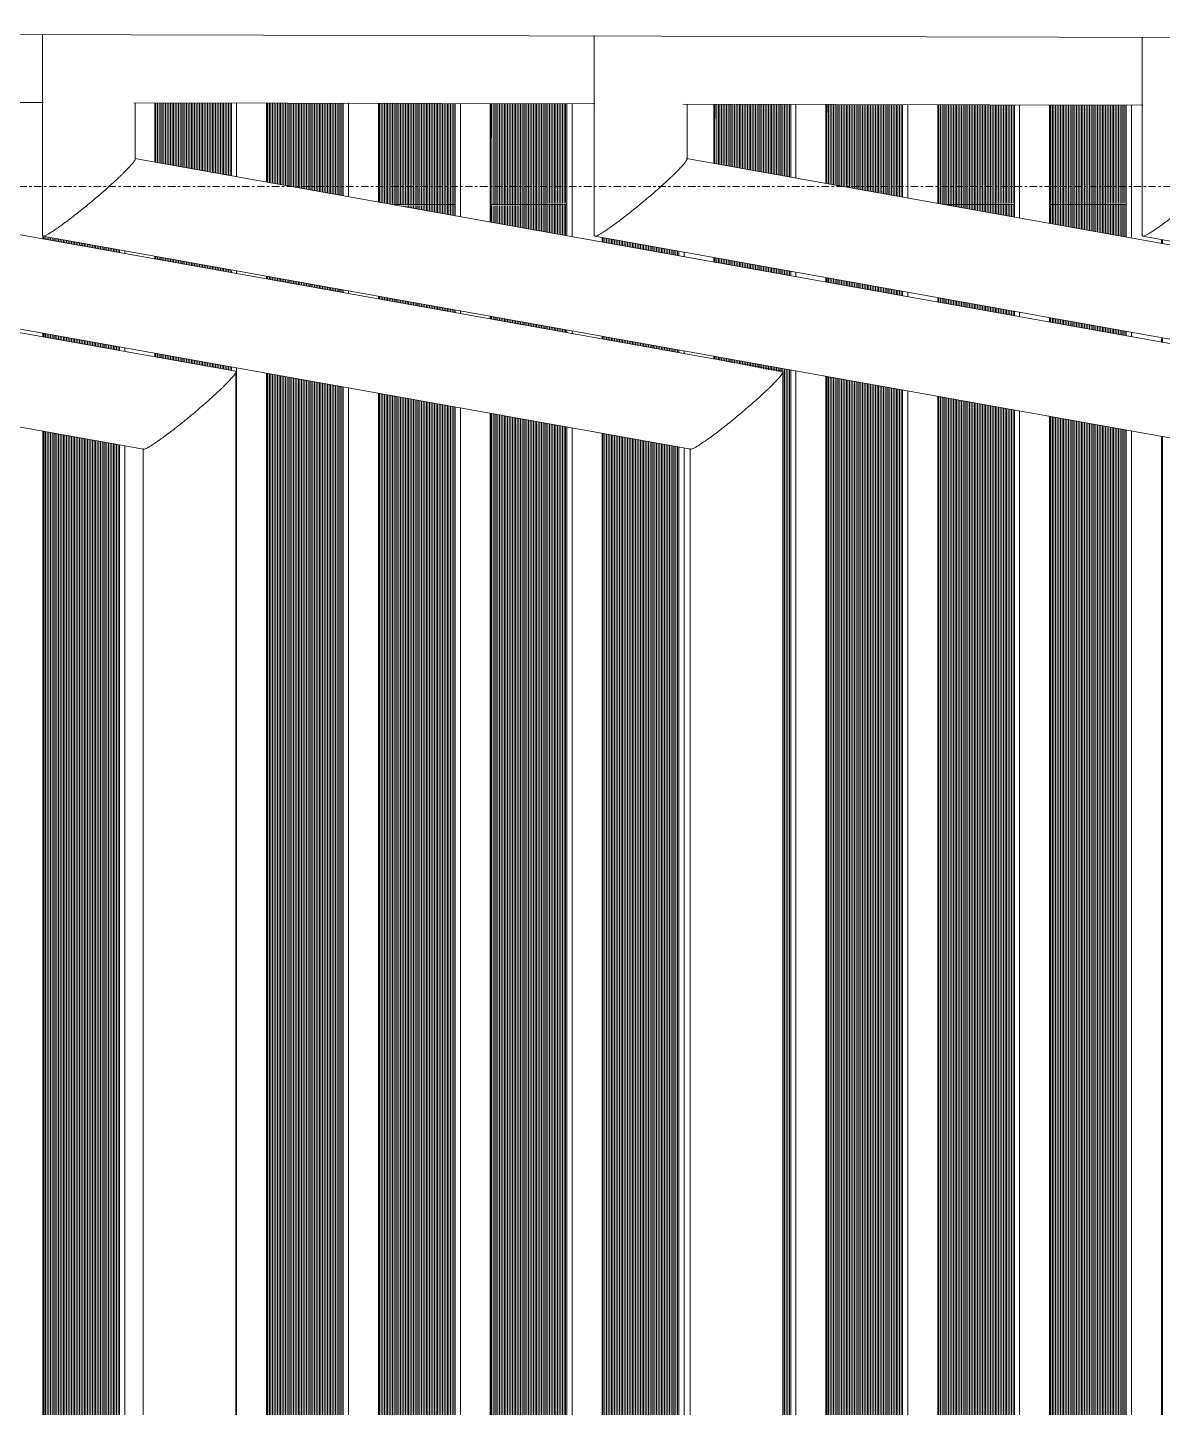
# Model space of a CAD drawing. Header units: millimetres. Extents: x 4237772 to 4686020, y -673 to 29459.
# Drawn here: x 4302617 to 4304450, y 13228 to 15456 of the extents above; entities that cross this region are included whole.
import ezdxf

# ---------------------------------------------------------------- set-up
doc = ezdxf.new("R2010")
doc.units = ezdxf.units.MM
doc.linetypes.add('AEC_Center', pattern=[24, 12, -4, 4, -4])
for name, color, linetype, lineweight in [('A-FLOR-LEVL', 51, 'Continuous', 5), ('A-GENM', 13, 'Continuous', 5), ('A-GLAZ-CURT', 52, 'Continuous', 5), ('A-GLAZ-CWMG', 51, 'Continuous', 5), ('A-ROOF', 132, 'Continuous', 5), ('P-SANR-FIXT', 6, 'Continuous', 5)]:
    doc.layers.add(name, color=color, linetype=linetype, lineweight=lineweight)

# ---------------------------------------------------------------- blocks, each defined once
blk = doc.blocks.new('Downpipe - L Spreader - Default-V18-SECTION - GRIDS C4-C5')
at = {"layer": 'P-SANR-FIXT'}
for p, q in [((4304417.6, 15441.2), (4304417.6, 15120.4)), ((4304567.6, 15244.4), (4304567.6, 15330.6)), ((4304817.9, 15200.4), (4304566.9, 15245.3)), ((4304418.4, 15119.5), (4305029.8, 15010.1)), ((4305129.3, 14992.3), (4305323, 14957.7))]:
    blk.add_line(p, q, dxfattribs=at)
for points, knots in [([(4304567.6, 15244.4), (4304567.6, 15244.1), (4304567.2, 15242.5), (4304564.5, 15238.6), (4304559.2, 15232.5), (4304554, 15227), (4304548.9, 15221.9), (4304544.2, 15217.4), (4304539.4, 15212.7), (4304532.7, 15206.6), (4304524.1, 15198.8), (4304515, 15190.6), (4304508.6, 15185.2), (4304505.3, 15182.4)], [0.554049, 0.554049, 0.554049, 0.554049, 0.5833333, 0.6666667, 0.7083333, 0.75, 0.7916667, 0.8125, 0.8333333, 0.875, 0.9166667, 0.9583333, 1, 1, 1, 1]), ([(4304505.3, 15182.4), (4304502, 15179.7), (4304495.5, 15174.2), (4304485.7, 15166.1), (4304476, 15158.3), (4304468.1, 15152.1), (4304462.1, 15147.4), (4304456.2, 15143), (4304449.2, 15137.8), (4304441.6, 15132.4), (4304434.8, 15127.8), (4304429, 15124.1), (4304422.7, 15120.6), (4304417.9, 15118.8), (4304417.3, 15120.2), (4304417.9, 15121.6)], [0, 0, 0, 0, 0.0416667, 0.0833333, 0.125, 0.1666667, 0.1875, 0.2083333, 0.25, 0.2916667, 0.3333333, 0.375, 0.4166667, 0.5, 0.5833333, 0.5833333, 0.5833333, 0.5833333])]:
    blk.add_open_spline(points, degree=3, knots=knots, dxfattribs=at)
blk = doc.blocks.new('Downpipe - L Spreader - Default-V19-SECTION - GRIDS C4-C5')
at = {"layer": 'P-SANR-FIXT'}
for p, q in [((4303532.4, 15443.5), (4303532.4, 15120.4)), ((4303682.4, 15244.4), (4303682.4, 15332.8)), ((4305029.8, 15004.2), (4303681.7, 15245.3)), ((4303533.2, 15119.5), (4305029.8, 14851.8)), ((4305323, 14951.7), (4305129.3, 14986.3)), ((4305129.3, 14834), (4305323, 14799.3))]:
    blk.add_line(p, q, dxfattribs=at)
for points, knots in [([(4303682.4, 15244.4), (4303682.4, 15244.1), (4303682, 15242.5), (4303679.3, 15238.6), (4303674, 15232.5), (4303668.8, 15227), (4303663.7, 15221.9), (4303659.1, 15217.4), (4303654.2, 15212.7), (4303647.5, 15206.6), (4303638.9, 15198.8), (4303629.8, 15190.6), (4303623.4, 15185.2), (4303620.1, 15182.4)], [0.554049, 0.554049, 0.554049, 0.554049, 0.5833333, 0.6666667, 0.7083333, 0.75, 0.7916667, 0.8125, 0.8333333, 0.875, 0.9166667, 0.9583333, 1, 1, 1, 1]), ([(4303620.1, 15182.4), (4303616.8, 15179.7), (4303610.3, 15174.2), (4303600.6, 15166.1), (4303590.8, 15158.3), (4303582.9, 15152.1), (4303576.9, 15147.4), (4303571, 15143), (4303564, 15137.8), (4303556.4, 15132.4), (4303549.6, 15127.8), (4303543.8, 15124.1), (4303537.6, 15120.6), (4303532.7, 15118.8), (4303532.2, 15120.2), (4303532.8, 15121.6)], [0, 0, 0, 0, 0.0416667, 0.0833333, 0.125, 0.1666667, 0.1875, 0.2083333, 0.25, 0.2916667, 0.3333333, 0.375, 0.4166667, 0.5, 0.5833333, 0.5833333, 0.5833333, 0.5833333])]:
    blk.add_open_spline(points, degree=3, knots=knots, dxfattribs=at)
blk = doc.blocks.new('Downpipe - L Spreader - Default-V20-SECTION - GRIDS C4-C5')
at = {"layer": 'P-SANR-FIXT'}
for p, q in [((4302641.1, 15445.3), (4302641.1, 15120.4)), ((4302791.1, 15244.4), (4302791.1, 15335)), ((4304712.3, 14901.5), (4302790.3, 15245.3)), ((4302641.8, 15119.5), (4304563.8, 14775.7))]:
    blk.add_line(p, q, dxfattribs=at)
for points, knots in [([(4302791.1, 15244.4), (4302791.1, 15244.1), (4302790.7, 15242.5), (4302788, 15238.6), (4302782.6, 15232.5), (4302777.5, 15227), (4302772.3, 15221.9), (4302767.7, 15217.4), (4302762.8, 15212.7), (4302756.2, 15206.6), (4302747.5, 15198.8), (4302738.4, 15190.6), (4302732, 15185.2), (4302728.7, 15182.4)], [0.554049, 0.554049, 0.554049, 0.554049, 0.5833333, 0.6666667, 0.7083333, 0.75, 0.7916667, 0.8125, 0.8333333, 0.875, 0.9166667, 0.9583333, 1, 1, 1, 1]), ([(4302728.7, 15182.4), (4302725.5, 15179.7), (4302718.9, 15174.2), (4302709.2, 15166.1), (4302699.4, 15158.3), (4302691.6, 15152.1), (4302685.5, 15147.4), (4302679.6, 15143), (4302672.6, 15137.8), (4302665, 15132.4), (4302658.2, 15127.8), (4302652.5, 15124.1), (4302646.2, 15120.6), (4302641.3, 15118.8), (4302640.8, 15120.2), (4302641.4, 15121.6)], [0, 0, 0, 0, 0.0416667, 0.0833333, 0.125, 0.1666667, 0.1875, 0.2083333, 0.25, 0.2916667, 0.3333333, 0.375, 0.4166667, 0.5, 0.5833333, 0.5833333, 0.5833333, 0.5833333])]:
    blk.add_open_spline(points, degree=3, knots=knots, dxfattribs=at)
blk = doc.blocks.new('Downpipe - L Spreader - Default-V21-SECTION - GRIDS C4-C5')
at = {"layer": 'P-SANR-FIXT'}
for p, q in [((4303836.7, 14901.5), (4301914.7, 15245.3)), ((4301766.2, 15119.5), (4303688.2, 14775.7)), ((4303837.4, 11582.4), (4303837.4, 14900.6)), ((4303687.4, 14776.6), (4303687.4, 11582.4))]:
    blk.add_line(p, q, dxfattribs=at)
for points, knots in [([(4303836.3, 14901.5), (4303837.4, 14901.5), (4303838, 14900.1), (4303834.3, 14894.8), (4303829, 14888.6), (4303823.8, 14883.2), (4303818.7, 14878), (4303814.1, 14873.5), (4303809.2, 14868.9), (4303802.5, 14862.7), (4303793.9, 14854.9), (4303784.7, 14846.9), (4303778.3, 14841.4), (4303775.1, 14838.6)], [0.5, 0.5, 0.5, 0.5, 0.5833333, 0.6666667, 0.7083333, 0.75, 0.7916667, 0.8125, 0.8333333, 0.875, 0.9166667, 0.9583333, 1, 1, 1, 1]), ([(4303775.1, 14838.6), (4303771.9, 14835.8), (4303765.3, 14830.2), (4303755.5, 14822.3), (4303745.8, 14814.4), (4303737.9, 14808.2), (4303731.9, 14803.6), (4303726, 14799.1), (4303719, 14794), (4303711.3, 14788.5), (4303704.6, 14783.9), (4303698.8, 14780.3), (4303692.5, 14776.7), (4303689.4, 14775.6), (4303688.3, 14775.7), (4303688.2, 14775.7)], [0, 0, 0, 0, 0.0416667, 0.0833333, 0.125, 0.1666667, 0.1875, 0.2083333, 0.25, 0.2916667, 0.3333333, 0.375, 0.4166667, 0.5, 0.509474, 0.509474, 0.509474, 0.509474])]:
    blk.add_open_spline(points, degree=3, knots=knots, dxfattribs=at)
blk = doc.blocks.new('Downpipe - L Spreader - Default-V22-SECTION - GRIDS C4-C5')
at = {"layer": 'P-SANR-FIXT'}
for p, q in [((4302952.9, 14901.5), (4301030.9, 15245.3)), ((4300882.4, 15119.5), (4302804.4, 14775.7)), ((4302953.6, 11582.4), (4302953.6, 14900.6)), ((4302803.6, 14776.6), (4302803.6, 11582.4))]:
    blk.add_line(p, q, dxfattribs=at)
for points, knots in [([(4302952.6, 14901.5), (4302953.7, 14901.5), (4302954.2, 14900.1), (4302950.5, 14894.8), (4302945.2, 14888.6), (4302940, 14883.2), (4302934.9, 14878), (4302930.3, 14873.5), (4302925.4, 14868.9), (4302918.7, 14862.7), (4302910.1, 14854.9), (4302900.9, 14846.9), (4302894.5, 14841.4), (4302891.3, 14838.6)], [0.5, 0.5, 0.5, 0.5, 0.5833333, 0.6666667, 0.7083333, 0.75, 0.7916667, 0.8125, 0.8333333, 0.875, 0.9166667, 0.9583333, 1, 1, 1, 1]), ([(4302891.3, 14838.6), (4302888.1, 14835.8), (4302881.6, 14830.2), (4302871.7, 14822.3), (4302862, 14814.4), (4302854.1, 14808.2), (4302848.1, 14803.6), (4302842.2, 14799.1), (4302835.2, 14794), (4302827.6, 14788.5), (4302820.8, 14783.9), (4302815, 14780.3), (4302808.8, 14776.7), (4302805.6, 14775.6), (4302804.5, 14775.7), (4302804.4, 14775.7)], [0, 0, 0, 0, 0.0416667, 0.0833333, 0.125, 0.1666667, 0.1875, 0.2083333, 0.25, 0.2916667, 0.3333333, 0.375, 0.4166667, 0.5, 0.509474, 0.509474, 0.509474, 0.509474])]:
    blk.add_open_spline(points, degree=3, knots=knots, dxfattribs=at)
blk = doc.blocks.new('MulticellPanel_Polycarbonate_Danpal_1040w - Premium Purple-V31-SECTION - GRIDS C4-C5')
at = {"layer": 'A-GENM'}
h = blk.add_hatch(dxfattribs=at)
h.set_pattern_fill('FP_21', color=256, style=0, pattern_type=2)
h.set_pattern_definition([(90, (4304358.39, 13427.169), (-2.606, 2e-16), [])])
h.paths.add_polyline_path([(4304269.6, 11730.5), (4304391.8, 11730.5), (4304391.8, 14806.5), (4304269.6, 14828.3), (4304269.6, 11893.7)])
h.paths.add_polyline_path([(4304391.8, 14958.8), (4304390.5, 14966.2), (4304269.6, 14987.8), (4304269.6, 14980.7), (4304390.3, 14959.1)])
h.paths.add_polyline_path([(4304391.8, 15118.3), (4304391.8, 15170.5), (4304269.6, 15170.5), (4304269.6, 15140.1), (4304389.9, 15118.6)])
for p, q in [((4304269.5, 15170.5), (4304269.6, 15170.5)), ((4304269.6, 15170.5), (4304391.8, 15170.5))]:
    blk.add_line(p, q, dxfattribs=at)
blk = doc.blocks.new('MulticellPanel_Polycarbonate_Danpal_1040w - Premium Dark Opal-V32-SECTION - GRIDS C4-C5')
at = {"layer": 'A-GENM'}
h = blk.add_hatch(dxfattribs=at)
h.set_pattern_fill('FP_22', color=256, style=0, pattern_type=2)
h.set_pattern_definition([(90, (4304177.707, 13427.169), (-2.606, 2e-16), [])])
h.paths.add_polyline_path([(4304132.8, 11730.5), (4304211.1, 11730.5), (4304211.1, 14838.8), (4304088.9, 14860.7), (4304088.9, 11730.5)])
h.paths.add_polyline_path([(4304211.1, 14991.1), (4304211.1, 14998.3), (4304088.9, 15020.1), (4304088.9, 15013), (4304132.8, 15005.1)])
h.paths.add_polyline_path([(4304211.1, 15150.6), (4304211.1, 15170.5), (4304101.9, 15170.1), (4304209, 15151)])
blk.add_line((4304101.9, 15170.5), (4304211.1, 15170.5), dxfattribs=at)
blk = doc.blocks.new('MulticellPanel_Polycarbonate_Danpal_1040w - Premium Dark Opal-V33-SECTION - GRIDS C4-C5')
at = {"layer": 'A-GENM'}
h = blk.add_hatch(dxfattribs=at)
h.set_pattern_fill('FP_23', color=256, style=0, pattern_type=2)
h.set_pattern_definition([(90, (4303997.023, 13427.169), (-2.606, 2e-16), [])])
h.paths.add_polyline_path([(4303908.2, 11730.5), (4304030.5, 11730.5), (4304030.5, 14871.1), (4303908.2, 14893), (4303908.2, 11784.4)])
h.paths.add_polyline_path([(4304030.5, 15023.4), (4304030.5, 15030.6), (4303908.2, 15052.5), (4303908.2, 15045.3), (4304009.1, 15027.3)])
blk = doc.blocks.new('MulticellPanel_Polycarbonate_Danpal_1040w - Premium Dark Opal-V34-SECTION - GRIDS C4-C5')
at = {"layer": 'A-GENM'}
h = blk.add_hatch(dxfattribs=at)
h.set_pattern_fill('FP_24', color=256, style=0, pattern_type=2)
h.set_pattern_definition([(90, (4303816.339, 13427.169), (-2.606, 2e-16), [])])
h.paths.add_polyline_path([(4303837.1, 11730.5), (4303849.8, 11730.5), (4303849.8, 14903.4), (4303727.5, 14925.3), (4303727.5, 14921), (4303837.1, 14899.4), (4303837.1, 11893.7)])
h.paths.add_polyline_path([(4303849.8, 15055.8), (4303849.8, 15062.9), (4303727.5, 15084.8), (4303727.5, 15077.6), (4303761.6, 15071.5)])
blk = doc.blocks.new('MulticellPanel_Polycarbonate_Danpal_1040w - Premium Dark Opal-V35-SECTION - GRIDS C4-C5')
at = {"layer": 'A-GENM'}
h = blk.add_hatch(dxfattribs=at)
h.set_pattern_fill('FP_25', color=256, style=0, pattern_type=2)
h.set_pattern_definition([(90, (4303635.656, 13427.169), (-2.606, 2e-16), [])])
h.paths.add_polyline_path([(4303669.1, 11730.5), (4303669.1, 14779.1), (4303546.9, 14801), (4303546.9, 11730.5), (4303637.8, 11730.5)])
h.paths.add_polyline_path([(4303669.1, 14931.4), (4303669.1, 14935.8), (4303546.9, 14957.6), (4303546.9, 14953.3), (4303637.8, 14937)])
h.paths.add_polyline_path([(4303669.1, 15088.1), (4303669.1, 15095.2), (4303546.9, 15117.1), (4303546.9, 15110), (4303637.8, 15093.7)])
blk = doc.blocks.new('MulticellPanel_Polycarbonate_Danpal_1040w - Opal-V36-SECTION - GRIDS C4-C5')
at = {"layer": 'A-GENM'}
h = blk.add_hatch(dxfattribs=at)
h.set_pattern_fill('FP_26', color=256, style=0, pattern_type=2)
h.set_pattern_definition([(90, (4303454.972, 13427.169), (-2.606, 2e-16), [])])
h.paths.add_polyline_path([(4303390.4, 11730.5), (4303488.4, 11730.5), (4303488.4, 14811.4), (4303366.2, 14833.3), (4303366.2, 11730.5)])
h.paths.add_polyline_path([(4303488.4, 14963.8), (4303488.4, 14968.1), (4303366.2, 14990), (4303366.2, 14985.6), (4303390.4, 14981.3)])
h.paths.add_polyline_path([(4303488.4, 15120.4), (4303488.4, 15170.5), (4303366.2, 15168.8), (4303366.2, 15142.3), (4303481.6, 15121.6)])
for p, q in [((4303366, 15170.5), (4303366.2, 15170.5)), ((4303366.2, 15170.5), (4303488.4, 15170.5))]:
    blk.add_line(p, q, dxfattribs=at)
blk = doc.blocks.new('MulticellPanel_Polycarbonate_Danpal_1040w - Opal-V37-SECTION - GRIDS C4-C5')
at = {"layer": 'A-GENM'}
h = blk.add_hatch(dxfattribs=at)
h.set_pattern_fill('FP_27', color=256, style=0, pattern_type=2)
h.set_pattern_definition([(90, (4303274.288, 13427.169), (-2.606, 2e-16), [])])
h.paths.add_polyline_path([(4303266.6, 11730.5), (4303307.7, 11730.5), (4303307.7, 14843.8), (4303185.5, 14865.6), (4303185.5, 11730.5)])
h.paths.add_polyline_path([(4303307.7, 14996.1), (4303307.7, 15000.4), (4303185.5, 15022.3), (4303185.5, 15018), (4303266.6, 15003.4)])
h.paths.add_polyline_path([(4303307.7, 15152.7), (4303305.5, 15170.5), (4303219.1, 15168.6), (4303306.8, 15152.9)])
blk.add_line((4303208.3, 15170.5), (4303307.7, 15170.5), dxfattribs=at)
blk = doc.blocks.new('MulticellPanel_Polycarbonate_Danpal_1040w - Opal-V38-SECTION - GRIDS C4-C5')
at = {"layer": 'A-GENM'}
h = blk.add_hatch(dxfattribs=at)
h.set_pattern_fill('FP_28', color=256, style=0, pattern_type=2)
h.set_pattern_definition([(90, (4303093.605, 13427.169), (-2.606, 2e-16), [])])
h.paths.add_polyline_path([(4303019.2, 11730.5), (4303127, 11730.5), (4303127, 14876.1), (4303004.8, 14898), (4303004.8, 11730.5)])
h.paths.add_polyline_path([(4303127, 15028.4), (4303127, 15032.7), (4303004.8, 15054.6), (4303004.8, 15050.3), (4303019.2, 15047.7)])
blk = doc.blocks.new('MulticellPanel_Polycarbonate_Danpal_1040w - Premium Purple-V39-SECTION - GRIDS C4-C5')
at = {"layer": 'A-GENM'}
h = blk.add_hatch(dxfattribs=at)
h.set_pattern_fill('FP_29', color=256, style=0, pattern_type=2)
h.set_pattern_definition([(90, (4302912.921, 13427.169), (-2.606, 2e-16), [])])
h.paths.add_polyline_path([(4302946.4, 14902.6), (4302946.4, 14908.4), (4302824.1, 14930.3), (4302824.1, 14924.5), (4302939.9, 14903.8)])
h.paths.add_polyline_path([(4302946.4, 15060.7), (4302946.4, 15065.1), (4302824.1, 15086.9), (4302824.1, 15082.6), (4302931.4, 15063.4)])
blk = doc.blocks.new('MulticellPanel_Polycarbonate_Danpal_1040w - Premium Purple-V40-SECTION - GRIDS C4-C5')
at = {"layer": 'A-GENM'}
h = blk.add_hatch(dxfattribs=at)
h.set_pattern_fill('FP_30', color=256, style=0, pattern_type=2)
h.set_pattern_definition([(90, (4302732.237, 13427.169), (-2.606, 2e-16), [])])
h.paths.add_polyline_path([(4302648, 11730.5), (4302765.7, 11730.5), (4302765.7, 14782.6), (4302643.4, 14804.5), (4302643.4, 11730.5)])
h.paths.add_polyline_path([(4302765.7, 14935), (4302765.7, 14940.7), (4302643.4, 14962.6), (4302643.4, 14956.8), (4302659.6, 14953.9)])
h.paths.add_polyline_path([(4302765.7, 15093.1), (4302765.7, 15097.4), (4302643.4, 15118.1), (4302643.4, 15114.9), (4302744.7, 15096.8)])
blk = doc.blocks.new('Rectangular Mullion - Mullion_FramedFacade_Danpal_DPAEC50-V69-SECTION - GRIDS C4-C5')
at = {"layer": 'A-GLAZ-CWMG'}
for p, q in [((4304391.8, 15118.3), (4304391.8, 15170.5)), ((4304400.3, 15170.5), (4304400.3, 15118.1)), ((4304448.5, 15114.2), (4304448.5, 15108.1)), ((4304449.3, 15108), (4304449.3, 15114)), ((4304449.4, 15114), (4304449.4, 15107.9)), ((4304450.1, 15107.8), (4304450.1, 15113.9)), ((4304391.8, 14958.8), (4304391.8, 14965.9)), ((4304400.3, 14964.4), (4304400.3, 14957.3)), ((4304448.5, 14954.1), (4304448.5, 14948.6)), ((4304449.3, 14948.5), (4304449.3, 14954.1)), ((4304449.4, 14954.1), (4304449.4, 14948.5)), ((4304450.1, 14948.4), (4304450.1, 14954.1)), ((4304391.8, 11730.5), (4304391.8, 14806.8)), ((4304400.3, 14805.2), (4304400.3, 11730.5)), ((4304448.5, 14796.5), (4304448.5, 11730.5)), ((4304449.3, 11730.5), (4304449.3, 14796.4)), ((4304449.4, 14796.4), (4304449.4, 11730.5)), ((4304450.1, 11730.5), (4304450.1, 14796.2))]:
    blk.add_line(p, q, dxfattribs=at)
blk = doc.blocks.new('Rectangular Mullion - Mullion_FramedFacade_Danpal_DPAEC50-V70-SECTION - GRIDS C4-C5')
at = {"layer": 'A-GLAZ-CWMG'}
for p, q in [((4304211.1, 15150.6), (4304211.1, 15170.5)), ((4304219.6, 15170.5), (4304219.6, 15149.1)), ((4304267.8, 15170.5), (4304267.8, 15140.4)), ((4304268.7, 15140.3), (4304268.7, 15170.5)), ((4304268.8, 15170.5), (4304268.8, 15140.3)), ((4304269.4, 15140.2), (4304269.4, 15170.5)), ((4304211.1, 14991.1), (4304211.1, 14998.3)), ((4304219.6, 14996.8), (4304219.6, 14989.6)), ((4304267.8, 14988.1), (4304267.8, 14981)), ((4304268.7, 14980.8), (4304268.7, 14988)), ((4304268.8, 14988), (4304268.8, 14980.8)), ((4304269.4, 14980.7), (4304269.4, 14987.8)), ((4304211.1, 11730.5), (4304211.1, 14838.8)), ((4304219.6, 14837.3), (4304219.6, 11730.5)), ((4304267.8, 14828.7), (4304267.8, 11730.5)), ((4304268.7, 11730.5), (4304268.7, 14828.5)), ((4304268.8, 14828.5), (4304268.8, 11730.5)), ((4304269.4, 11730.5), (4304269.4, 14828.4))]:
    blk.add_line(p, q, dxfattribs=at)
blk = doc.blocks.new('Rectangular Mullion - Mullion_FramedFacade_Danpal_DPAEC50-V71-SECTION - GRIDS C4-C5')
at = {"layer": 'A-GLAZ-CWMG'}
for p, q in [((4304030.5, 15023.4), (4304030.5, 15030.6)), ((4304038.9, 15029.1), (4304038.9, 15021.9)), ((4304087.2, 15020.4), (4304087.2, 15013.3)), ((4304088, 15013.1), (4304088, 15020.3)), ((4304088.1, 15020.3), (4304088.1, 15013.1)), ((4304088.7, 15013), (4304088.7, 15020.2)), ((4304030.5, 11730.5), (4304030.5, 14871.1)), ((4304038.9, 14869.6), (4304038.9, 11730.5)), ((4304087.2, 14861), (4304087.2, 11730.5)), ((4304088, 11730.5), (4304088, 14860.8)), ((4304088.1, 14860.8), (4304088.1, 11730.5)), ((4304088.7, 11730.5), (4304088.7, 14860.7))]:
    blk.add_line(p, q, dxfattribs=at)
blk = doc.blocks.new('Rectangular Mullion - Mullion_FramedFacade_Danpal_DPAEC50-V72-SECTION - GRIDS C4-C5')
at = {"layer": 'A-GLAZ-CWMG'}
for p, q in [((4303849.8, 15055.8), (4303849.8, 15062.9)), ((4303858.2, 15061.4), (4303858.2, 15054.2)), ((4303906.5, 15052.8), (4303906.5, 15045.6)), ((4303907.3, 15045.5), (4303907.3, 15052.6)), ((4303907.4, 15052.6), (4303907.4, 15045.5)), ((4303908.1, 15045.3), (4303908.1, 15052.5)), ((4303849.8, 11730.5), (4303849.8, 14903.4)), ((4303858.2, 14901.9), (4303858.2, 11730.5)), ((4303906.5, 14893.3), (4303906.5, 11730.5)), ((4303907.3, 11730.5), (4303907.3, 14893.2)), ((4303907.4, 14893.1), (4303907.4, 11730.5)), ((4303908.1, 11730.5), (4303908.1, 14893))]:
    blk.add_line(p, q, dxfattribs=at)
blk = doc.blocks.new('Rectangular Mullion - Mullion_FramedFacade_Danpal_DPAEC50-V73-SECTION - GRIDS C4-C5')
at = {"layer": 'A-GLAZ-CWMG'}
for p, q in [((4303669.1, 15088.1), (4303669.1, 15095.2)), ((4303677.5, 15093.7), (4303677.5, 15086.6)), ((4303725.8, 15085.1), (4303725.8, 15077.9)), ((4303726.6, 15077.8), (4303726.6, 15084.9)), ((4303726.7, 15084.9), (4303726.7, 15077.8)), ((4303727.4, 15077.7), (4303727.4, 15084.8)), ((4303669.1, 14931.4), (4303669.1, 14935.8)), ((4303677.5, 14934.3), (4303677.5, 14929.9)), ((4303725.8, 14925.6), (4303725.8, 14921.3)), ((4303726.6, 14921.1), (4303726.6, 14925.5)), ((4303726.7, 14925.5), (4303726.7, 14921.1)), ((4303727.4, 14921), (4303727.4, 14925.3)), ((4303669.1, 11730.5), (4303669.1, 14779.2)), ((4303677.5, 14777.6), (4303677.5, 11730.5))]:
    blk.add_line(p, q, dxfattribs=at)
blk = doc.blocks.new('Rectangular Mullion - Mullion_FramedFacade_Danpal_DPAEC50-V74-SECTION - GRIDS C4-C5')
at = {"layer": 'A-GLAZ-CWMG'}
for p, q in [((4303488.4, 15120.4), (4303488.4, 15170.5)), ((4303496.8, 15170.5), (4303496.8, 15118.9)), ((4303545.1, 15117.4), (4303545.1, 15110.3)), ((4303545.9, 15110.1), (4303545.9, 15117.3)), ((4303546, 15117.3), (4303546, 15110.1)), ((4303546.7, 15110), (4303546.7, 15117.1)), ((4303488.4, 14963.8), (4303488.4, 14968.1)), ((4303496.8, 14966.6), (4303496.8, 14962.3)), ((4303545.1, 14958), (4303545.1, 14954.1)), ((4303545.9, 14954.1), (4303545.9, 14957.8)), ((4303546, 14957.8), (4303546, 14954.1)), ((4303546.7, 14954.1), (4303546.7, 14957.7)), ((4303488.4, 11730.5), (4303488.4, 14811.8)), ((4303496.8, 14810.3), (4303496.8, 11730.5)), ((4303545.1, 14801.5), (4303545.1, 11730.5)), ((4303545.9, 11730.5), (4303545.9, 14801.4)), ((4303546, 14801.4), (4303546, 11730.5)), ((4303546.7, 11730.5), (4303546.7, 14801.3))]:
    blk.add_line(p, q, dxfattribs=at)
blk = doc.blocks.new('Rectangular Mullion - Mullion_FramedFacade_Danpal_DPAEC50-V75-SECTION - GRIDS C4-C5')
at = {"layer": 'A-GLAZ-CWMG'}
for p, q in [((4303307.7, 15152.7), (4303307.7, 15170.5)), ((4303316.2, 15170.5), (4303316.2, 15151.2)), ((4303364.4, 15170.5), (4303364.4, 15142.6)), ((4303365.2, 15142.4), (4303365.2, 15170.5)), ((4303365.3, 15170.5), (4303365.3, 15142.4)), ((4303366, 15142.3), (4303366, 15170.5)), ((4303307.7, 14996.1), (4303307.7, 15000.4)), ((4303316.2, 14998.9), (4303316.2, 14994.6)), ((4303364.4, 14990.3), (4303364.4, 14985.9)), ((4303365.2, 14985.8), (4303365.2, 14990.1)), ((4303365.3, 14990.1), (4303365.3, 14985.8)), ((4303366, 14985.7), (4303366, 14990)), ((4303307.7, 11730.5), (4303307.7, 14843.8)), ((4303316.2, 14842.3), (4303316.2, 11730.5)), ((4303364.4, 14833.6), (4303364.4, 11730.5)), ((4303365.2, 11730.5), (4303365.2, 14833.5)), ((4303365.3, 14833.5), (4303365.3, 11730.5)), ((4303366, 11730.5), (4303366, 14833.3))]:
    blk.add_line(p, q, dxfattribs=at)
blk = doc.blocks.new('Rectangular Mullion - Mullion_FramedFacade_Danpal_DPAEC50-V76-SECTION - GRIDS C4-C5')
at = {"layer": 'A-GLAZ-CWMG'}
for p, q in [((4303127, 15028.4), (4303127, 15032.7)), ((4303135.5, 15031.2), (4303135.5, 15026.9)), ((4303183.7, 15022.6), (4303183.7, 15018.3)), ((4303184.6, 15018.1), (4303184.6, 15022.5)), ((4303184.7, 15022.4), (4303184.7, 15018.1)), ((4303185.3, 15018), (4303185.3, 15022.3)), ((4303127, 11730.5), (4303127, 14876.1)), ((4303135.5, 14874.6), (4303135.5, 11730.5)), ((4303183.7, 14866), (4303183.7, 11730.5)), ((4303184.6, 11730.5), (4303184.6, 14865.8)), ((4303184.7, 14865.8), (4303184.7, 11730.5)), ((4303185.3, 11730.5), (4303185.3, 14865.7))]:
    blk.add_line(p, q, dxfattribs=at)
blk = doc.blocks.new('Rectangular Mullion - Mullion_FramedFacade_Danpal_DPAEC50-V77-SECTION - GRIDS C4-C5')
at = {"layer": 'A-GLAZ-CWMG'}
for p, q in [((4302946.4, 15060.7), (4302946.4, 15063.4)), ((4302954.8, 15063.4), (4302954.8, 15059.2)), ((4303003.1, 15054.9), (4303003.1, 15050.6)), ((4303003.9, 15050.4), (4303003.9, 15054.8)), ((4303004, 15054.8), (4303004, 15050.4)), ((4303004.6, 15050.3), (4303004.6, 15054.6)), ((4302946.4, 14902.6), (4302946.4, 14908.4)), ((4302954.8, 14906.9), (4302954.8, 11730.5)), ((4303003.1, 14898.3), (4303003.1, 11730.5)), ((4303003.9, 11730.5), (4303003.9, 14898.1)), ((4303004, 14898.1), (4303004, 11730.5)), ((4303004.6, 11730.5), (4303004.6, 14898))]:
    blk.add_line(p, q, dxfattribs=at)
blk = doc.blocks.new('Rectangular Mullion - Mullion_FramedFacade_Danpal_DPAEC50-V78-SECTION - GRIDS C4-C5')
at = {"layer": 'A-GLAZ-CWMG'}
for p, q in [((4302765.7, 15093.1), (4302765.7, 15097.4)), ((4302774.1, 15095.9), (4302774.1, 15091.5)), ((4302822.4, 15087.2), (4302822.4, 15082.9)), ((4302823.2, 15082.8), (4302823.2, 15087.1)), ((4302823.3, 15087.1), (4302823.3, 15082.8)), ((4302823.9, 15082.6), (4302823.9, 15087)), ((4302765.7, 14935), (4302765.7, 14940.7)), ((4302774.1, 14939.2), (4302774.1, 14933.4)), ((4302822.4, 14930.6), (4302822.4, 14924.8)), ((4302823.2, 14924.7), (4302823.2, 14930.5)), ((4302823.3, 14930.4), (4302823.3, 14924.6)), ((4302823.9, 14924.5), (4302823.9, 14930.3)), ((4302765.7, 11730.5), (4302765.7, 14782.7)), ((4302774.1, 14781.2), (4302774.1, 11730.5))]:
    blk.add_line(p, q, dxfattribs=at)
blk = doc.blocks.new('Rectangular Mullion - Mullion_FramedFacade_Danpal_DPAEC50-V79-SECTION - GRIDS C4-C5')
at = {"layer": 'A-GLAZ-CWMG'}
for p, q in [((4302641.7, 15120.8), (4302641.7, 15115.2)), ((4302642.5, 15115.1), (4302642.5, 15118.1)), ((4302642.6, 15118.1), (4302642.6, 15115.1)), ((4302643.3, 15115), (4302643.3, 15118.1)), ((4302641.7, 14962.9), (4302641.7, 14957.1)), ((4302642.5, 14957), (4302642.5, 14962.8)), ((4302642.6, 14962.8), (4302642.6, 14957)), ((4302643.3, 14956.8), (4302643.3, 14962.6)), ((4302641.7, 14805.1), (4302641.7, 11730.5)), ((4302642.5, 11730.5), (4302642.5, 14804.9)), ((4302642.6, 14804.9), (4302642.6, 11730.5)), ((4302643.3, 11730.5), (4302643.3, 14804.8))]:
    blk.add_line(p, q, dxfattribs=at)
blk = doc.blocks.new('Roofs 1 - Roofs 1-2640243-SECTION - GRIDS C4-C5')
at = {"layer": 'A-ROOF'}
blk.add_line((4297940.9, 15456.5), (4305373.6, 15438.3), dxfattribs=at)
blk = doc.blocks.new('MulticellPanel_Polycarbonate_Danpal_1040w - Grey-V230-SECTION - GRIDS C4-C5')
at = {"layer": 'A-GENM'}
h = blk.add_hatch(dxfattribs=at)
h.set_pattern_fill('FP_156', color=256, style=0, pattern_type=2)
h.set_pattern_definition([(90, (4304358.39, 15342.113), (-2.606, 2e-16), [])])
h.paths.add_polyline_path([(4304272, 15170.5), (4304391.8, 15172.7), (4304391.8, 15331), (4304269.6, 15331.3), (4304269.6, 15170.5)])
for p, q in [((4304269.6, 15170.5), (4304269.5, 15170.5)), ((4304391.8, 15170.5), (4304269.6, 15170.5))]:
    blk.add_line(p, q, dxfattribs=at)
blk = doc.blocks.new('MulticellPanel_Polycarbonate_Danpal_1040w - Grey-V231-SECTION - GRIDS C4-C5')
at = {"layer": 'A-GENM'}
h = blk.add_hatch(dxfattribs=at)
h.set_pattern_fill('FP_157', color=256, style=0, pattern_type=2)
h.set_pattern_definition([(90, (4304177.707, 15342.113), (-2.606, 2e-16), [])])
h.paths.add_polyline_path([(4304099.7, 15170.5), (4304211.1, 15172.7), (4304211.1, 15331.5), (4304088.9, 15331.8), (4304088.9, 15172.4)])
blk.add_line((4304211.1, 15170.5), (4304101.9, 15170.5), dxfattribs=at)
blk = doc.blocks.new('MulticellPanel_Polycarbonate_Danpal_1040w - Grey-V232-SECTION - GRIDS C4-C5')
at = {"layer": 'A-GENM'}
h = blk.add_hatch(dxfattribs=at)
h.set_pattern_fill('FP_158', color=256, style=0, pattern_type=2)
h.set_pattern_definition([(90, (4303997.023, 15342.113), (-2.606, 2e-16), [])])
h.paths.add_polyline_path([(4304030.5, 15182.9), (4304030.5, 15331.9), (4303908.2, 15332.2), (4303910.3, 15204.4), (4304009.1, 15186.7)])
blk = doc.blocks.new('MulticellPanel_Polycarbonate_Danpal_1040w - Grey-V233-SECTION - GRIDS C4-C5')
at = {"layer": 'A-GENM'}
h = blk.add_hatch(dxfattribs=at)
h.set_pattern_fill('FP_159', color=256, style=0, pattern_type=2)
h.set_pattern_definition([(90, (4303816.339, 15342.113), (-2.606, 2e-16), [])])
h.paths.add_polyline_path([(4303849.8, 15215.2), (4303849.8, 15332.4), (4303727.5, 15332), (4303728.5, 15236.9), (4303845.1, 15216.1)])
blk = doc.blocks.new('MulticellPanel_Polycarbonate_Danpal_1040w - Grey-V234-SECTION - GRIDS C4-C5')
at = {"layer": 'A-GENM'}
h = blk.add_hatch(dxfattribs=at)
h.set_pattern_fill('FP_160', color=256, style=0, pattern_type=2)
h.set_pattern_definition([(90, (4303454.972, 15342.113), (-2.606, 2e-16), [])])
h.paths.add_polyline_path([(4303370.7, 15170.5), (4303488.4, 15172.7), (4303488.4, 15333.3), (4303366.2, 15333.6), (4303366.7, 15170.5)])
for p, q in [((4303366.2, 15170.5), (4303366, 15170.5)), ((4303488.4, 15170.5), (4303366.2, 15170.5))]:
    blk.add_line(p, q, dxfattribs=at)
blk = doc.blocks.new('MulticellPanel_Polycarbonate_Danpal_1040w - Grey-V235-SECTION - GRIDS C4-C5')
at = {"layer": 'A-GENM'}
h = blk.add_hatch(dxfattribs=at)
h.set_pattern_fill('FP_161', color=256, style=0, pattern_type=2)
h.set_pattern_definition([(90, (4303274.288, 15342.113), (-2.606, 2e-16), [])])
h.paths.add_polyline_path([(4303300.1, 15170.5), (4303307.7, 15172.7), (4303307.7, 15333.7), (4303185.5, 15334), (4303185.5, 15174.6), (4303208.3, 15170.5), (4303274.2, 15170.5)])
blk.add_line((4303307.7, 15170.5), (4303208.3, 15170.5), dxfattribs=at)
blk = doc.blocks.new('MulticellPanel_Polycarbonate_Danpal_1040w - Grey-V236-SECTION - GRIDS C4-C5')
at = {"layer": 'A-GENM'}
h = blk.add_hatch(dxfattribs=at)
h.set_pattern_fill('FP_162', color=256, style=0, pattern_type=2)
h.set_pattern_definition([(90, (4303093.605, 15342.113), (-2.606, 2e-16), [])])
h.paths.add_polyline_path([(4303127, 15185.1), (4303127, 15334.1), (4303004.8, 15334.4), (4303004.8, 15206.9), (4303055.4, 15197.9)])
blk = doc.blocks.new('MulticellPanel_Polycarbonate_Danpal_1040w - Grey-V237-SECTION - GRIDS C4-C5')
at = {"layer": 'A-GENM'}
h = blk.add_hatch(dxfattribs=at)
h.set_pattern_fill('FP_163', color=256, style=0, pattern_type=2)
h.set_pattern_definition([(90, (4302912.921, 15342.113), (-2.606, 2e-16), [])])
h.paths.add_polyline_path([(4302946.4, 15217.4), (4302946.4, 15334.6), (4302824.1, 15334.9), (4302824.1, 15239.2), (4302895.4, 15226.5)])
blk = doc.blocks.new('Rectangular Mullion - Mullion_FramedFacade_Danpal_DPAEC50-V252-SECTION - GRIDS C4-C5')
at = {"layer": 'A-GLAZ-CWMG'}
for p, q in [((4304391.8, 15170.5), (4304391.8, 15331)), ((4304400.3, 15331), (4304400.3, 15170.5))]:
    blk.add_line(p, q, dxfattribs=at)
blk = doc.blocks.new('Rectangular Mullion - Mullion_FramedFacade_Danpal_DPAEC50-V253-SECTION - GRIDS C4-C5')
at = {"layer": 'A-GLAZ-CWMG'}
for p, q in [((4304211.1, 15170.5), (4304211.1, 15331.5)), ((4304219.6, 15331.5), (4304219.6, 15170.5)), ((4304267.8, 15331.3), (4304267.8, 15170.5)), ((4304268.7, 15170.5), (4304268.7, 15331.3)), ((4304268.8, 15331.3), (4304268.8, 15170.5)), ((4304269.4, 15170.5), (4304269.4, 15331.3)), ((4304268.6, 15172.7), (4304268.6, 15170.5))]:
    blk.add_line(p, q, dxfattribs=at)
blk = doc.blocks.new('Rectangular Mullion - Mullion_FramedFacade_Danpal_DPAEC50-V254-SECTION - GRIDS C4-C5')
at = {"layer": 'A-GLAZ-CWMG'}
for p, q in [((4304030.5, 15182.5), (4304030.5, 15331.9)), ((4304038.9, 15331.9), (4304038.9, 15181)), ((4304087.2, 15331.8), (4304087.2, 15172.7)), ((4304088, 15172.7), (4304088, 15331.8)), ((4304088.1, 15331.8), (4304088.1, 15172.7)), ((4304088.7, 15172.7), (4304088.7, 15331.8))]:
    blk.add_line(p, q, dxfattribs=at)
blk = doc.blocks.new('Rectangular Mullion - Mullion_FramedFacade_Danpal_DPAEC50-V255-SECTION - GRIDS C4-C5')
at = {"layer": 'A-GLAZ-CWMG'}
for p, q in [((4303849.8, 15215.1), (4303849.8, 15332.4)), ((4303858.2, 15332.4), (4303858.2, 15213.5)), ((4303906.5, 15332.2), (4303906.5, 15204.8)), ((4303907.3, 15204.7), (4303907.3, 15332.2)), ((4303907.4, 15332.2), (4303907.4, 15204.7)), ((4303908.1, 15204.6), (4303908.1, 15332.2))]:
    blk.add_line(p, q, dxfattribs=at)
blk = doc.blocks.new('Rectangular Mullion - Mullion_FramedFacade_Danpal_DPAEC50-V256-SECTION - GRIDS C4-C5')
at = {"layer": 'A-GLAZ-CWMG'}
for p, q in [((4303725.8, 15332.7), (4303725.8, 15237.4)), ((4303726.6, 15237.2), (4303726.6, 15332.7)), ((4303726.7, 15332.7), (4303726.7, 15237.2)), ((4303727.4, 15237.1), (4303727.4, 15332.7))]:
    blk.add_line(p, q, dxfattribs=at)
blk = doc.blocks.new('Rectangular Mullion - Mullion_FramedFacade_Danpal_DPAEC50-V257-SECTION - GRIDS C4-C5')
at = {"layer": 'A-GLAZ-CWMG'}
for p, q in [((4303488.4, 15170.5), (4303488.4, 15333.3)), ((4303496.8, 15333.2), (4303496.8, 15170.5))]:
    blk.add_line(p, q, dxfattribs=at)
blk = doc.blocks.new('Rectangular Mullion - Mullion_FramedFacade_Danpal_DPAEC50-V258-SECTION - GRIDS C4-C5')
at = {"layer": 'A-GLAZ-CWMG'}
for p, q in [((4303307.7, 15170.5), (4303307.7, 15333.7)), ((4303316.2, 15333.7), (4303316.2, 15170.5)), ((4303364.4, 15333.6), (4303364.4, 15170.5)), ((4303365.2, 15170.5), (4303365.2, 15333.6)), ((4303365.3, 15333.6), (4303365.3, 15170.5)), ((4303366, 15170.5), (4303366, 15333.6)), ((4303365.2, 15172.7), (4303365.2, 15170.5))]:
    blk.add_line(p, q, dxfattribs=at)
blk = doc.blocks.new('Rectangular Mullion - Mullion_FramedFacade_Danpal_DPAEC50-V259-SECTION - GRIDS C4-C5')
at = {"layer": 'A-GLAZ-CWMG'}
for p, q in [((4303127, 15184.7), (4303127, 15334.1)), ((4303135.5, 15334.1), (4303135.5, 15183.2)), ((4303183.7, 15334), (4303183.7, 15174.5)), ((4303184.6, 15174.4), (4303184.6, 15334)), ((4303184.7, 15334), (4303184.7, 15174.3)), ((4303185.3, 15174.2), (4303185.3, 15334))]:
    blk.add_line(p, q, dxfattribs=at)
blk = doc.blocks.new('Rectangular Mullion - Mullion_FramedFacade_Danpal_DPAEC50-V260-SECTION - GRIDS C4-C5')
at = {"layer": 'A-GLAZ-CWMG'}
for p, q in [((4302946.4, 15217.2), (4302946.4, 15334.6)), ((4302954.8, 15334.6), (4302954.8, 15215.7)), ((4303003.1, 15334.4), (4303003.1, 15207)), ((4303003.9, 15206.9), (4303003.9, 15334.4)), ((4303004, 15334.4), (4303004, 15206.8)), ((4303004.6, 15206.7), (4303004.6, 15334.4))]:
    blk.add_line(p, q, dxfattribs=at)
blk = doc.blocks.new('Rectangular Mullion - Mullion_FramedFacade_Danpal_DPAEC50-V261-SECTION - GRIDS C4-C5')
at = {"layer": 'A-GLAZ-CWMG'}
for p, q in [((4302822.4, 15334.9), (4302822.4, 15239.5)), ((4302823.2, 15239.4), (4302823.2, 15334.9)), ((4302823.3, 15334.9), (4302823.3, 15239.4)), ((4302823.9, 15239.2), (4302823.9, 15334.9))]:
    blk.add_line(p, q, dxfattribs=at)

msp = doc.modelspace()

# ---------------------------------------------------------------- linework, layer by layer
at = {"layer": 'A-FLOR-LEVL', "linetype": 'AEC_Center'}
msp.add_line((4238571.8, 15200), (4377820.1, 15200), dxfattribs=at)
at = {"layer": 'A-ROOF'}
for p, q in [((4302642.1, 15335.3), (4301913, 15337.1)), ((4303533.5, 15333.1), (4302788.6, 15335)), ((4304418.7, 15331), (4303675.3, 15332.8))]:
    msp.add_line(p, q, dxfattribs=at)

# ---------------------------------------------------------------- block references
at = {"layer": 'A-GLAZ-CURT'}
for name in ['MulticellPanel_Polycarbonate_Danpal_1040w - Grey-V237-SECTION - GRIDS C4-C5', 'MulticellPanel_Polycarbonate_Danpal_1040w - Grey-V236-SECTION - GRIDS C4-C5', 'MulticellPanel_Polycarbonate_Danpal_1040w - Grey-V235-SECTION - GRIDS C4-C5', 'MulticellPanel_Polycarbonate_Danpal_1040w - Grey-V234-SECTION - GRIDS C4-C5', 'MulticellPanel_Polycarbonate_Danpal_1040w - Grey-V233-SECTION - GRIDS C4-C5', 'MulticellPanel_Polycarbonate_Danpal_1040w - Grey-V232-SECTION - GRIDS C4-C5', 'MulticellPanel_Polycarbonate_Danpal_1040w - Grey-V231-SECTION - GRIDS C4-C5', 'MulticellPanel_Polycarbonate_Danpal_1040w - Grey-V230-SECTION - GRIDS C4-C5', 'MulticellPanel_Polycarbonate_Danpal_1040w - Opal-V37-SECTION - GRIDS C4-C5', 'MulticellPanel_Polycarbonate_Danpal_1040w - Opal-V36-SECTION - GRIDS C4-C5', 'MulticellPanel_Polycarbonate_Danpal_1040w - Premium Dark Opal-V32-SECTION - GRIDS C4-C5', 'MulticellPanel_Polycarbonate_Danpal_1040w - Premium Purple-V31-SECTION - GRIDS C4-C5', 'MulticellPanel_Polycarbonate_Danpal_1040w - Premium Purple-V40-SECTION - GRIDS C4-C5', 'MulticellPanel_Polycarbonate_Danpal_1040w - Premium Dark Opal-V35-SECTION - GRIDS C4-C5', 'MulticellPanel_Polycarbonate_Danpal_1040w - Premium Purple-V39-SECTION - GRIDS C4-C5', 'MulticellPanel_Polycarbonate_Danpal_1040w - Premium Dark Opal-V34-SECTION - GRIDS C4-C5', 'MulticellPanel_Polycarbonate_Danpal_1040w - Opal-V38-SECTION - GRIDS C4-C5', 'MulticellPanel_Polycarbonate_Danpal_1040w - Premium Dark Opal-V33-SECTION - GRIDS C4-C5']:
    msp.add_blockref(name, (0, 0), dxfattribs=at)
at = {"layer": 'A-GLAZ-CWMG'}
for name in ['Rectangular Mullion - Mullion_FramedFacade_Danpal_DPAEC50-V261-SECTION - GRIDS C4-C5', 'Rectangular Mullion - Mullion_FramedFacade_Danpal_DPAEC50-V260-SECTION - GRIDS C4-C5', 'Rectangular Mullion - Mullion_FramedFacade_Danpal_DPAEC50-V259-SECTION - GRIDS C4-C5', 'Rectangular Mullion - Mullion_FramedFacade_Danpal_DPAEC50-V258-SECTION - GRIDS C4-C5', 'Rectangular Mullion - Mullion_FramedFacade_Danpal_DPAEC50-V257-SECTION - GRIDS C4-C5', 'Rectangular Mullion - Mullion_FramedFacade_Danpal_DPAEC50-V256-SECTION - GRIDS C4-C5', 'Rectangular Mullion - Mullion_FramedFacade_Danpal_DPAEC50-V255-SECTION - GRIDS C4-C5', 'Rectangular Mullion - Mullion_FramedFacade_Danpal_DPAEC50-V254-SECTION - GRIDS C4-C5', 'Rectangular Mullion - Mullion_FramedFacade_Danpal_DPAEC50-V253-SECTION - GRIDS C4-C5', 'Rectangular Mullion - Mullion_FramedFacade_Danpal_DPAEC50-V252-SECTION - GRIDS C4-C5', 'Rectangular Mullion - Mullion_FramedFacade_Danpal_DPAEC50-V79-SECTION - GRIDS C4-C5', 'Rectangular Mullion - Mullion_FramedFacade_Danpal_DPAEC50-V75-SECTION - GRIDS C4-C5', 'Rectangular Mullion - Mullion_FramedFacade_Danpal_DPAEC50-V74-SECTION - GRIDS C4-C5', 'Rectangular Mullion - Mullion_FramedFacade_Danpal_DPAEC50-V70-SECTION - GRIDS C4-C5', 'Rectangular Mullion - Mullion_FramedFacade_Danpal_DPAEC50-V69-SECTION - GRIDS C4-C5', 'Rectangular Mullion - Mullion_FramedFacade_Danpal_DPAEC50-V78-SECTION - GRIDS C4-C5', 'Rectangular Mullion - Mullion_FramedFacade_Danpal_DPAEC50-V73-SECTION - GRIDS C4-C5', 'Rectangular Mullion - Mullion_FramedFacade_Danpal_DPAEC50-V77-SECTION - GRIDS C4-C5', 'Rectangular Mullion - Mullion_FramedFacade_Danpal_DPAEC50-V72-SECTION - GRIDS C4-C5', 'Rectangular Mullion - Mullion_FramedFacade_Danpal_DPAEC50-V76-SECTION - GRIDS C4-C5', 'Rectangular Mullion - Mullion_FramedFacade_Danpal_DPAEC50-V71-SECTION - GRIDS C4-C5']:
    msp.add_blockref(name, (0, 0), dxfattribs=at)
at = {"layer": 'A-ROOF'}
msp.add_blockref('Roofs 1 - Roofs 1-2640243-SECTION - GRIDS C4-C5', (0, 0), dxfattribs=at)
at = {"layer": 'P-SANR-FIXT'}
for name in ['Downpipe - L Spreader - Default-V22-SECTION - GRIDS C4-C5', 'Downpipe - L Spreader - Default-V21-SECTION - GRIDS C4-C5', 'Downpipe - L Spreader - Default-V20-SECTION - GRIDS C4-C5', 'Downpipe - L Spreader - Default-V19-SECTION - GRIDS C4-C5', 'Downpipe - L Spreader - Default-V18-SECTION - GRIDS C4-C5']:
    msp.add_blockref(name, (0, 0), dxfattribs=at)

doc.saveas('drawing.dxf')
